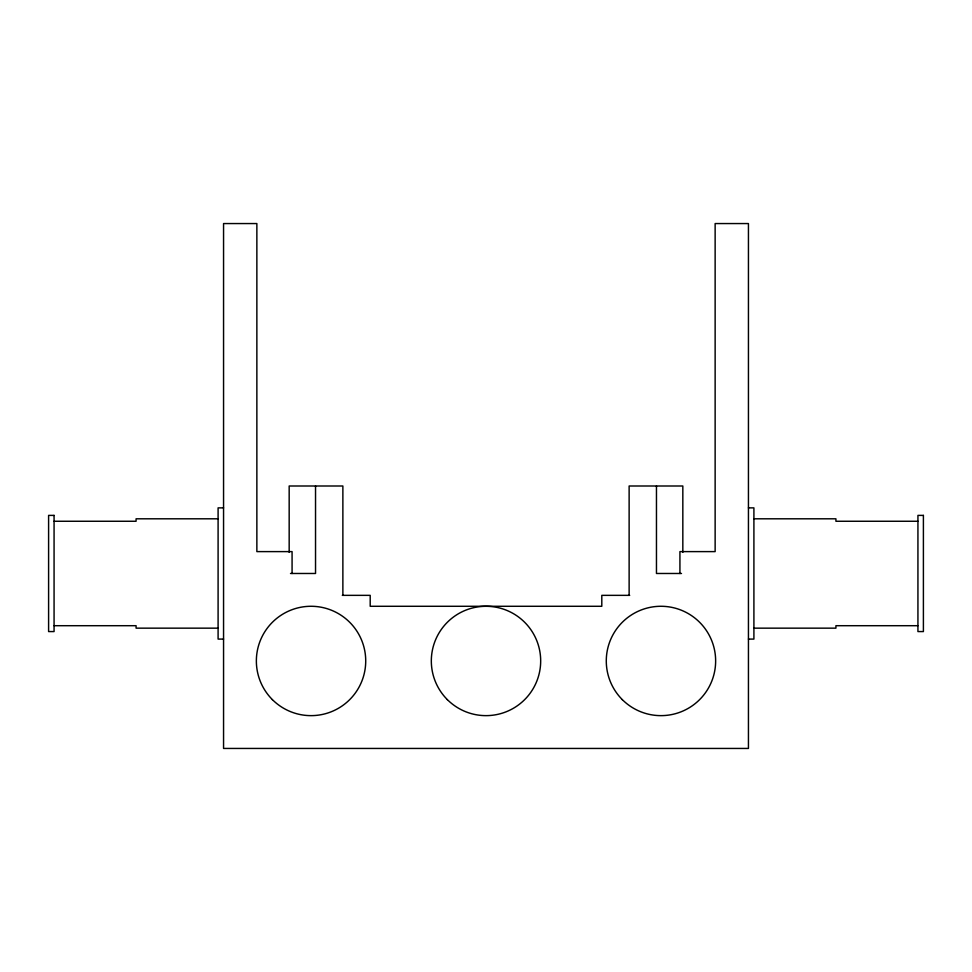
<?xml version="1.0" encoding="UTF-8"?>
<svg xmlns="http://www.w3.org/2000/svg" width="972" height="972" viewBox="0 0 972 972"><rect width="100%" height="100%" fill="white"/><g stroke="black" fill="none" stroke-linecap="round" stroke-linejoin="round"><path stroke-width="1.46" d="M223.56 507.87L218.093 507.87L218.093 639.09L223.56 639.09M748.44 507.87L753.908 507.87L753.908 639.09L748.44 639.09M218.093 518.805L136.08 518.805L136.08 521.259L54.068 521.259M753.908 518.805L835.92 518.805L835.92 521.259L917.933 521.259M290.507 573.48L315.536 573.48L315.536 486M681.494 573.48L656.465 573.48L656.465 486M342.302 595.35L370.198 595.35L370.198 606.285L601.802 606.285L601.802 595.35L629.698 595.35M54.068 625.701L136.08 625.701L136.08 628.155L218.093 628.155M917.933 625.701L835.92 625.701L835.92 628.155L753.908 628.155M682.83 552.363L682.83 486L629.127 486L629.127 595.35M679.926 573.48L679.926 551.61L715.137 551.61L715.137 223.56L748.44 223.56L748.44 748.44L223.56 748.44L223.56 223.56L256.863 223.56L256.863 551.61L292.074 551.61L292.074 573.48M342.873 595.35L342.873 486L289.17 486L289.17 552.363M54.068 515.391L48.6 515.391L48.6 631.569L54.068 631.569L54.068 515.391M923.4 515.391L917.933 515.391L917.933 631.569L923.4 631.569L923.4 515.391M272.379 699.621A54.675 54.675 0 0 0 363.856 675.115A54.675 54.675 0 0 0 296.885 608.144A54.675 54.675 0 0 0 272.379 699.621M447.339 699.621A54.675 54.675 0 0 0 538.816 675.115A54.675 54.675 0 0 0 471.845 608.144A54.675 54.675 0 0 0 447.339 699.621M622.299 699.621A54.675 54.675 0 0 0 713.776 675.115A54.675 54.675 0 0 0 646.805 608.144A54.675 54.675 0 0 0 622.299 699.621"/></g></svg>
